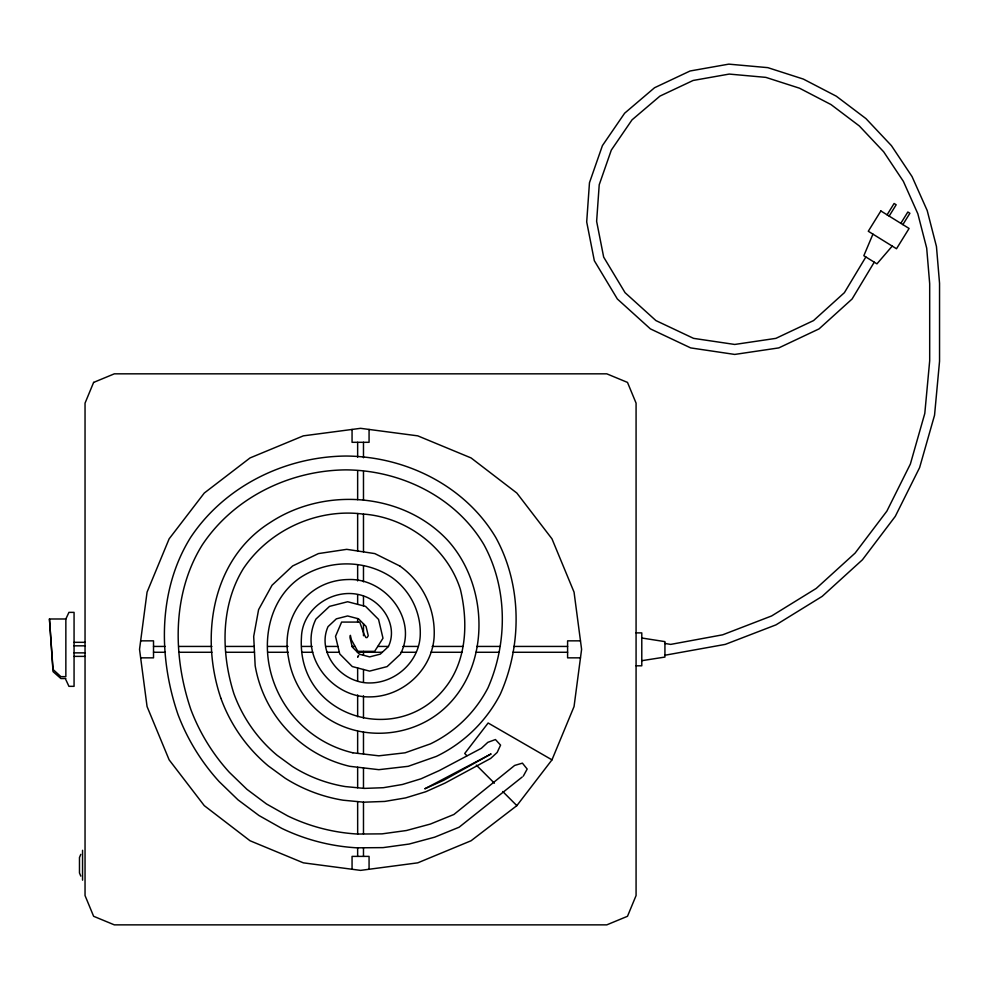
<?xml version="1.0" encoding="UTF-8"?>
<svg xmlns="http://www.w3.org/2000/svg" width="989" height="989" viewBox="0 0 989 989"><rect width="100%" height="100%" fill="white"/><g stroke="black" fill="none" stroke-linecap="round" stroke-linejoin="round"><path stroke-width="1.48" d="M551.973 759.861L574.053 706.554L581.594 649.353L574.053 592.139L551.973 538.832L516.851 493.054L471.073 457.932L417.766 435.852L360.565 428.324L303.351 435.852L250.044 457.932L204.266 493.054L169.144 538.832L147.064 592.139L139.536 649.353L147.064 706.554L169.144 759.861L204.266 805.639L250.044 840.761L303.351 862.841L360.565 870.382L417.766 862.841L471.073 840.761L516.851 805.639L551.973 759.861L488.133 722.996L464.719 753.507L466.895 755.683M80.801 854.348L79.479 857.512L79.479 872.966L80.801 876.118M872.941 234.133L863.83 255.718L876.946 263.853L892.226 246.1M65.855 618.99L49.45 618.99L53.035 669.454L60.898 676.649L65.855 676.649L65.855 618.99L68.933 612.364L74.064 612.364L74.064 686.329L68.933 686.329L65.855 679.703M523.305 776.142L527.174 769.046L522.415 763.149L514.651 765.437L453.902 814.479L430.339 824.072L406.392 830.525L382.051 833.863L357.672 834.048A185.561 185.561 0 0 1 287.675 815.913L266.498 803.97L246.953 789.346L229.337 772.31A196.143 196.143 0 0 1 190.889 709.608C172.803 656.461 171.839 593.808 202.275 544.927C233.738 497.566 289.567 470.393 345.878 469.874C400.582 470.183 455.57 496.812 483.918 544.655C507.703 588.208 507.74 642.875 487.973 687.862A127.087 127.087 0 0 1 430.413 743.889L405.119 752.802L378.836 755.819L352.875 752.802M865.857 256.979L844.396 292.67L813.539 320.584L775.895 338.362L734.728 344.456L693.561 338.362L655.917 320.584L625.06 292.67L603.673 257.115L596.627 221.326L599.223 184.745L611.301 150.118L632.02 119.867L659.947 96.106L693.116 80.468L729.227 74.076L765.857 77.377L799.52 88.206L831.02 104.574L859.342 125.974L883.684 151.811L903.377 181.358L917.841 213.772L926.693 248.152L929.685 283.719L929.685 360.787L924.802 413.414L910.375 464.026L886.873 511.128L855.114 553.086L816.234 588.43L771.655 615.937L722.65 634.814L670.678 644.395L664.929 643.456M874.239 262.184L852.098 298.999L819.065 328.88L778.788 347.905L734.728 354.433L690.668 347.905L650.391 328.88L617.359 298.999L594.327 260.713L586.7 221.944L589.469 182.742L602.412 145.63L624.628 113.216L654.545 87.737L690.099 70.985L728.794 64.137L767.823 67.648L803.328 79.071L836.311 96.205L865.956 118.606L891.435 145.655L912.043 176.574L927.188 210.509L936.447 246.496L939.55 283.311L939.55 361.245L934.543 415.244L919.609 467.612L895.292 516.345L862.433 559.774L822.18 596.367L775.982 624.863L725.283 644.383L664.929 655.237M887.084 214.823L894.105 203.487L896.17 204.772L889.148 216.097M900.806 223.329L907.84 212.005L909.892 213.278L902.858 224.602M522.204 777.02L459.106 827.224L434.74 837.151L409.125 844.05L383.052 847.622L356.881 847.82A199.333 199.333 0 0 1 281.692 828.337L258.97 815.517L238.015 799.854L219.15 781.594A209.965 209.965 0 0 1 177.983 714.478C158.376 657.289 157.844 589.938 190.642 537.41C224.651 486.192 284.943 456.584 345.89 456.04C405.453 456.362 465.102 485.686 495.909 537.719C521.969 585.315 522.13 645.063 500.298 694.204A141.007 141.007 0 0 1 436.421 756.375L408.234 766.302L378.836 769.677L349.686 766.302A125.034 125.034 0 0 1 255.162 665.684L253.691 636.446L258.586 609.657L272.037 585.241L292.657 565.943L318.409 553.593L346.731 549.34L374.806 553.593L399.853 566.029M641.787 660.689L664.929 657.067L664.929 641.626L641.787 638.004M636.075 632.886L641.787 632.886L641.787 665.807L636.075 665.807M140.648 640.847L153.518 640.847L153.518 657.846L140.648 657.846M580.469 640.847L567.599 640.847L567.599 657.846L580.469 657.846M74.064 642.318L85.042 642.318M74.064 645.829L85.042 645.829M153.518 646.435L165.163 646.435M178.947 646.435L211.856 646.435M225.628 646.435L254.198 646.435M267.982 646.435L288.022 646.435M301.806 646.435L311.98 646.435M325.876 646.435L337.954 646.435M352.109 646.435L355.063 646.435M377.761 646.435L388.417 646.435M402.882 646.435L418.063 646.435M432.144 646.435L462.803 646.435M476.686 646.435L499.791 646.435M513.699 646.435L567.599 646.435M153.518 652.27L165.386 652.27M179.17 652.27L211.93 652.27M225.702 652.27L254.482 652.27M268.266 652.27L288.269 652.27M302.041 652.27L312.759 652.27M327 652.27L339.363 652.27M357.486 652.27L382.298 652.27M401.002 652.27L416.282 652.27M430.883 652.27L462.061 652.27M475.944 652.27L499 652.27M512.895 652.27L567.599 652.27M74.064 652.864L85.042 652.864M74.064 656.375L85.042 656.375M65.855 678.541L60.898 678.541L53.035 671.618L49.45 618.99M476.327 765.115L494.413 783.201M502.733 791.521L516.851 805.639M220.906 698.333C199.951 636.817 211.473 559.366 270.17 522.526C324.108 486.885 402.511 492.188 447.473 540.093C490.297 586.922 491.1 671.42 439.734 712.426C405.49 739.648 353.296 740.786 319.472 712.29A90.098 90.098 0 0 1 288.479 657.784C280.517 618.1 306.8 580.11 348.462 579.529C385.5 578.108 418.421 619.621 400.36 654.261L387.107 666.598L369.589 671.111L352.269 666.549L339.759 653.952L335.518 636.347L341.613 622.081L359.736 622.081L364.026 634.221L365.905 637.596L367.067 637.596L368.254 635.729L366.041 626.371L358.5 618.805L347.609 615.962L336.359 618.842L328.014 626.655C316.047 653.581 342.454 683.782 370.232 682.954C395.563 682.682 418.421 662.049 420.177 636.582A67.858 67.858 0 0 0 391.706 577.353C364.545 559.131 327.816 559.675 300.52 577.44C272.692 596.342 263.42 631.439 268.823 663.372A111.164 111.164 0 0 0 352.875 752.802M357.647 801.597L357.672 834.048M369.07 429.436L369.07 442.306L352.059 442.306L352.059 429.436M369.07 869.257L369.07 856.387L352.059 856.387L352.059 869.257M363.482 442.306L363.482 457.734M363.482 471.568L363.482 500.273M363.482 514.107L363.482 551.874M363.482 565.807L363.482 581.816M363.482 596.07L363.482 605.874M363.482 623.787L363.482 635.729M363.482 651.355L363.482 655.262M363.482 669.504L363.482 681.903M363.482 695.836L363.482 718.125M363.482 731.996L363.482 754.038M363.482 767.897L363.482 788.332M363.482 802.153L363.482 833.999M363.482 847.771L363.482 856.387M357.647 442.306L357.647 457.178M357.647 471.011L357.647 499.705M357.647 513.538L357.647 550.997M357.647 564.917L357.647 580.926M357.647 594.859L357.647 604.353M357.647 618.582L357.647 622.081M357.647 651.046L357.647 652.419M357.647 667.971L357.647 680.988M357.647 694.933L357.647 716.728M357.647 731.316L357.647 753.358M357.647 767.217L357.647 787.763M357.647 847.82L357.647 856.387M82.557 850.293L82.557 880.173M220.906 698.333A158.784 158.784 0 0 0 268.328 765.943L285.141 778.195A155.619 155.619 0 0 0 343.084 800.2L363.853 802.19L384.795 801.424L405.577 797.913L425.863 791.707L444.976 783.115L490.692 758.415L497.17 752.456L500.57 745.125L495.44 739.549L487.837 742.331L481.371 748.29L439.326 770.555L421.017 778.8L402.399 784.487L383.386 787.701L364.261 788.406L345.322 786.576A141.835 141.835 0 0 1 292.509 766.524L277.18 755.349A144.963 144.963 0 0 1 233.874 693.623C221.066 653.111 220.498 605.651 243.393 568.564C268.996 530.302 316.665 508.259 362.357 513.996C406.17 516.802 447.09 547.3 460.417 589.493C468.267 622.415 466.956 660.837 444.815 688.233C397.516 747.993 296.515 716.827 301.435 637.448C302.139 607.642 334.727 586.638 362.53 595.601C382.916 601.893 398.27 626.222 388.356 646.633L380.283 654.137L369.626 656.894L359.403 654.199L352.245 646.979L349.982 637.559L350.366 635.334L351.441 639.908L357.82 651.355L374.621 651.355L382.99 638.226L378.552 619.411L365.609 606.43L347.646 601.745L329.522 606.381L315.924 619.102C298.134 655.077 331.933 697.999 370.22 696.886C402.77 696.59 431.933 669.949 434.109 637.287A81.704 81.704 0 0 0 399.853 566.029M358.562 655.645L357.795 656.968L358.562 655.645M93.621 382.409L85.042 403.129L85.042 895.564L93.621 916.284L114.341 924.863L606.789 924.863L627.496 916.284L636.075 895.564L636.075 403.129L627.496 382.409L606.789 373.83L114.341 373.83L93.621 382.409M880.865 210.954L868.28 231.253L896.504 248.746L909.089 228.459L880.865 210.954M490.878 754.051L443.702 780.296L424.776 788.814L490.878 754.051"/></g></svg>
